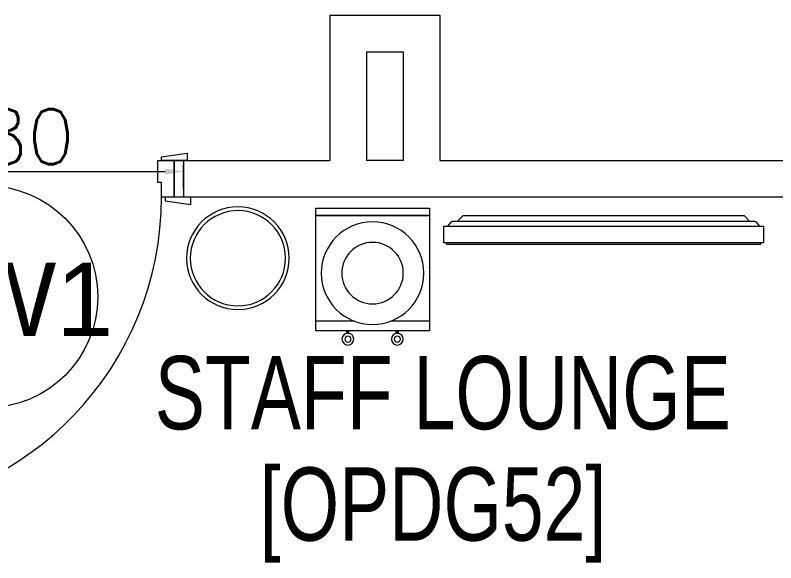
# Model space of a CAD drawing. Header units: millimetres. Extents: x -2143172 to 5255, y -610845 to 279739.
# Drawn here: x -1159643 to -1157567, y -581413 to -579918 of the extents above; entities that cross this region are included whole.
import ezdxf

# ---------------------------------------------------------------- set-up
doc = ezdxf.new("R2010")
doc.units = ezdxf.units.MM
doc.header["$LTSCALE"] = 30
doc.layers.get('0').update_dxf_attribs({"lineweight": 5})
doc.layers.get('Defpoints').update_dxf_attribs({"lineweight": 5})
for name, color, linetype, lineweight in [('72_EGR_BASE_TEXT', 7, 'Continuous', 5), ('dims.', 152, 'Continuous', 5), ('DTAG', 20, 'Continuous', 9), ('LOADING', 163, 'Continuous', 5), ('Walls', 32, 'Continuous', 5)]:
    doc.layers.add(name, color=color, linetype=linetype, lineweight=lineweight)
doc.layers.add('Wooden Joinery', color=7, linetype='Continuous', lineweight=5, true_color=0x521300)
doc.styles.add('SIMPLEX', font='SIMPLEX.shx', dxfattribs={"height": 150})
doc.styles.add('TTLB-A0-JeddahDP$0$swis721', font='swiss.ttf')
doc.styles.add('X3G_ENTITY_2587F0', font='swisscl.ttf', dxfattribs={"height": 200})
doc.styles.add('X3G_ENTITY_258862', font='swisscl.ttf', dxfattribs={"height": 200})
doc.dimstyles.new('Buk', dxfattribs={"dimtxt": 150, "dimasz": 50, "dimexe": 20, "dimexo": 25, "dimgap": 20, "dimtad": 1, "dimdec": 0, "dimrnd": 5, "dimdsep": 46, "dimtxsty": 'SIMPLEX', "dimcen": 0, "dimdle": 20, "dimclrd": 256, "dimclre": 256, "dimclrt": 256, "dimadec": 0, "dimazin": 0, "dimtfac": 0.0075, "dimtdec": 0, "dimtmove": 1, "dimatfit": 2, "dimldrblk": 'ARCHTICK', "dimfxl": 1, "dimtolj": 1, "dimtzin": 0, "dimlwd": -1, "dimlwe": -1, "dimarcsym": 0})

# ---------------------------------------------------------------- blocks, each defined once
blk = doc.blocks.new('*D452')
at = {"layer": 'Defpoints', "color": 0, "transparency": 16777216}
for p in [(-1159184, -580345), (-1160164, -580415), (-1159184, -580415)]:
    blk.add_point(p, dxfattribs=at)
at = {"layer": 'dims.', "linetype": 'Continuous', "transparency": 16777216}
for p, q in [((-1160164, -580390), (-1160164, -580325)), ((-1159184, -580390), (-1159184, -580325))]:
    blk.add_line(p, q, dxfattribs=at)
at = {"layer": 'dims.', "transparency": 16777216}
blk.add_line((-1160114, -580345), (-1159234, -580345), dxfattribs=at)
for points in [[(-1160114, -580336.7), (-1160114, -580353.3), (-1160164, -580345)], [(-1159234, -580336.7), (-1159234, -580353.3), (-1159184, -580345)]]:
    blk.add_solid(points, dxfattribs=at)
at = {"layer": 'dims.', "transparency": 16777216, "insert": (-1159674, -580250), "char_height": 150, "attachment_point": 5, "style": 'SIMPLEX'}
blk.add_mtext('\\A1;980', dxfattribs=at)
blk = doc.blocks.new('_ArchTick')
at = {"color": 0, "linetype": 'ByBlock', "const_width": 0.15}
blk.add_lwpolyline([(-0.5, -0.5), (0.5, 0.5)], dxfattribs=at)
blk = doc.blocks.new('A$C72370EFE')
at = {"layer": 'Wooden Joinery'}
for p, q in [((-0.01, -0.04), (-0.02, -0.04)), ((-0.01, -0.03), (-0.01, -0.07)), ((0, -0.03), (-0.01, -0.03)), ((0.04, -0.03), (0.05, -0.03)), ((0.05, -0.03), (0.05, -0.07)), ((0.05, -0.04), (0.06, -0.04)), ((-0.01, -0.06), (-0.02, -0.06)), ((0.05, -0.06), (0.06, -0.06)), ((-0.05, -0.07), (-0.05, -0.16)), ((-0.03, -0.07), (-0.03, -0.16)), ((0, -0.07), (-0.01, -0.07)), ((0.04, -0.07), (0.05, -0.07)), ((0.07, -0.07), (0.07, -0.16)), ((0.09, -0.07), (0.09, -0.16)), ((-0.01, -0.17), (-0.02, -0.17)), ((-0.01, -0.17), (-0.01, -0.19)), ((0.05, -0.17), (0.06, -0.17)), ((0.05, -0.17), (0.05, -0.19)), ((-0.01, -0.19), (-0.02, -0.19)), ((0.05, -0.19), (0.06, -0.19))]:
    blk.add_line(p, q, dxfattribs=at)
for centre, radius, start, end in [((-0.02, -0.07), 0.03, 90, 180), ((0.06, -0.07), 0.03, 0, 90), ((-0.02, -0.07), 0.01, 90, 180), ((0.06, -0.07), 0.01, 0, 90), ((-0.02, -0.16), 0.03, 180, 270), ((-0.02, -0.16), 0.01, 180, 270), ((0.06, -0.16), 0.01, 270, 0), ((0.06, -0.16), 0.03, 270, 0)]:
    blk.add_arc(centre, radius, start, end, dxfattribs=at)
blk = doc.blocks.new('A$C5DAD61B4')
at = {"layer": 'Wooden Joinery'}
for points in [[(80, 959.1), (80, 969.1), (10, 979.1), (10, 959.1)], [(940, 959.1), (940, 969.1), (1010, 979.1), (1010, 959.1)], [(70, 859.1), (70, 849.1), (0, 839.1), (0, 859.1)], [(120, 859.1), (120, 0), (80, 0), (80, 859.1)], [(950, 859.1), (950, 849.1), (1020, 839.1), (1020, 859.1)]]:
    blk.add_lwpolyline(points, close=True, dxfattribs=at)
for points in [[(45, 859.1), (45, 959.1), (20, 959.1), (20, 859.1), (45, 859.1)], [(45, 859.1), (80, 859.1), (80, 899.1), (90, 899.1), (90, 959.1), (45, 959.1), (45, 859.1)], [(975, 859.1), (940, 859.1), (940, 899.1), (930, 899.1), (930, 959.1), (975, 959.1), (975, 859.1)], [(975, 859.1), (975, 959.1), (1000, 959.1), (1000, 859.1), (975, 859.1)]]:
    blk.add_lwpolyline(points, dxfattribs=at)
blk.add_arc((80, 859.1), 860, 272.666, 0, dxfattribs=at)
at = {"layer": 'Wooden Joinery', "xscale": 999.9999999998854, "yscale": 999.9999999998854, "zscale": 999.9999999998854, "rotation": 180}
blk.add_blockref('A$C72370EFE', (120, 0), dxfattribs=at)
blk = doc.blocks.new('A$C164D1FF0')
at = {"layer": 'DTAG'}
blk.add_circle((0, 0), 303.3, dxfattribs=at)
at = {"layer": 'DTAG', "insert": (-275.2, 93.3), "char_height": 200, "width": 6547.939, "attachment_point": 1, "style": 'TTLB-A0-JeddahDP$0$swis721'}
blk.add_mtext('DW1', dxfattribs=at)
blk = doc.blocks.new('DM15862C-P')
at = {"lineweight": 0}
for p, q in [((-0.3835, 0), (-0.3983, -0.0149)), ((0.3835, 0), (-0.3835, 0)), ((0.3835, 0), (0.3983, -0.0149)), ((-0.4157, -0.0175), (-0.4256, -0.0287)), ((0.41, -0.0149), (-0.4099, -0.0149)), ((0.4157, -0.0175), (0.4254, -0.0287)), ((-0.4367, -0.0287), (-0.4367, -0.0734)), ((0.4365, -0.0287), (-0.4367, -0.0287)), ((0.4365, -0.0287), (0.4365, -0.0734)), ((0.4365, -0.0734), (-0.4367, -0.0734)), ((-0.4291, -0.078), (-0.4291, -0.0734)), ((0.429, -0.078), (-0.4291, -0.078)), ((0.429, -0.078), (0.429, -0.0734))]:
    blk.add_line(p, q, dxfattribs=at)
for points in [[(-0.4099, -0.0149), (-0.4121, -0.0149), (-0.4141, -0.0158), (-0.4157, -0.0175)], [(0.4157, -0.0175), (0.4141, -0.0158), (0.4121, -0.0149), (0.41, -0.0149)]]:
    blk.add_open_spline(points, degree=3, dxfattribs=at)
blk = doc.blocks.new('WATER DISPENSER1')
at = {"layer": 'LOADING'}
for p, q in [((39.296, -0.3448), (39.1904, -0.3448)), ((39.5004, -0.3448), (39.3949, -0.3448))]:
    blk.add_line(p, q, dxfattribs=at)
blk.add_lwpolyline([(39.5004, -0.6333), (39.5004, -0.3183), (39.1904, -0.3183), (39.1904, -0.6333), (39.5004, -0.6333)], dxfattribs=at)
for points in [[(39.2749, -0.3183), (39.278, -0.3183), (39.278, -0.3118), (39.2749, -0.3118)], [(39.281, -0.3183), (39.278, -0.3183), (39.278, -0.3118), (39.281, -0.3118)], [(39.4098, -0.3183), (39.4129, -0.3183), (39.4129, -0.3118), (39.4098, -0.3118)], [(39.416, -0.3183), (39.4129, -0.3183), (39.4129, -0.3118), (39.416, -0.3118)], [(39.5004, -0.6333), (39.1904, -0.6333), (39.1904, -0.6529), (39.5004, -0.6529)]]:
    blk.add_lwpolyline(points, close=True, dxfattribs=at)
for centre, radius in [((39.278, -0.2956), 0.0161), ((39.278, -0.2956), 0.00834), ((39.4129, -0.2956), 0.0161), ((39.4129, -0.2956), 0.00834), ((39.3454, -0.4758), 0.14), ((39.3454, -0.4758), 0.084)]:
    blk.add_circle(centre, radius, dxfattribs=at)
blk = doc.blocks.new('WM00001-P')
blk.add_circle((0, 0), 0.14)
at = {"color": 8}
blk.add_circle((0, 0), 0.13, dxfattribs=at)

msp = doc.modelspace()

# ---------------------------------------------------------------- linework, layer by layer
at = {"layer": 'Walls'}
for p, q in [((-1158784, -579918.1, 0.1), (-1158784, -580315, 0.1)), ((-1158784, -579918.1, 0.1), (-1158484, -579918.1, 0.1)), ((-1158484, -579918.1, 0.1), (-1158484, -580315, 0.1)), ((-1158684, -580018.1, 0.1), (-1158684, -580315, 0.1)), ((-1158684, -580018.1, 0.1), (-1158584, -580018.1, 0.1)), ((-1158584, -580018.1, 0.1), (-1158584, -580315, 0.1)), ((-1159184, -580315, 0.1), (-1158784, -580315, 0.1)), ((-1159184, -580315, 0.1), (-1159184, -580415, 0.1)), ((-1158584, -580315, 0.1), (-1158684, -580315, 0.1)), ((-1158484, -580315, 0.1), (-1154941.4, -580315, 0.1)), ((-1156334, -580415, 0.1), (-1159184, -580415, 0.1))]:
    msp.add_line(p, q, dxfattribs=at)

# ---------------------------------------------------------------- block references
at = {"layer": 'DTAG'}
msp.add_blockref('A$C164D1FF0', (-1159721.3, -580686.8, -0.1), dxfattribs=at)
at = {"layer": 'LOADING', "extrusion": (-2.24546e-18, -2.24019e-05, -1), "xscale": 1000, "yscale": 1000, "zscale": 1000, "rotation": 270}
msp.add_blockref('WM00001-P', (1159035.3, -580581.5, 12.9), dxfattribs=at)
at = {"layer": 'LOADING', "xscale": -1000, "yscale": 1000, "zscale": 1000, "rotation": 180}
msp.add_blockref('WATER DISPENSER1', (-1198013.2, -581098, 0.1), dxfattribs=at)
at = {"layer": 'LOADING', "xscale": -1000, "yscale": 1000, "zscale": 1000}
msp.add_blockref('DM15862C-P', (-1158037.4, -580465, 0.1), dxfattribs=at)
at = {"layer": 'Wooden Joinery'}
msp.add_blockref('A$C5DAD61B4', (-1160184, -581274.1, 0.1), dxfattribs=at)

# ---------------------------------------------------------------- texts
at = {"layer": '72_EGR_BASE_TEXT', "char_height": 200, "attachment_point": 2}
for s, insert, style in [('STAFF LOUNGE', (-1158476, -580848.4, 0.1), 'X3G_ENTITY_258862'), ('[OPDG52]', (-1158502.7, -581152.5, 0.1), 'X3G_ENTITY_2587F0')]:
    msp.add_mtext(s, dxfattribs=dict(at, insert=insert, style=style))

# ---------------------------------------------------------------- dimensions: what is measured, and where the dimension line sits
at = {"layer": 'dims.'}
dim = msp.add_linear_dim(base=(-1159184, -580345, 0.1), p1=(-1160164, -580415, 0.1), p2=(-1159184, -580415, 0.1), dimstyle='Buk', dxfattribs=at)
dim.commit()
dim.dimension.update_dxf_attribs({"geometry": '*D452', "text_midpoint": (-1159674, -580250, 0.1)})

doc.saveas('drawing.dxf')
